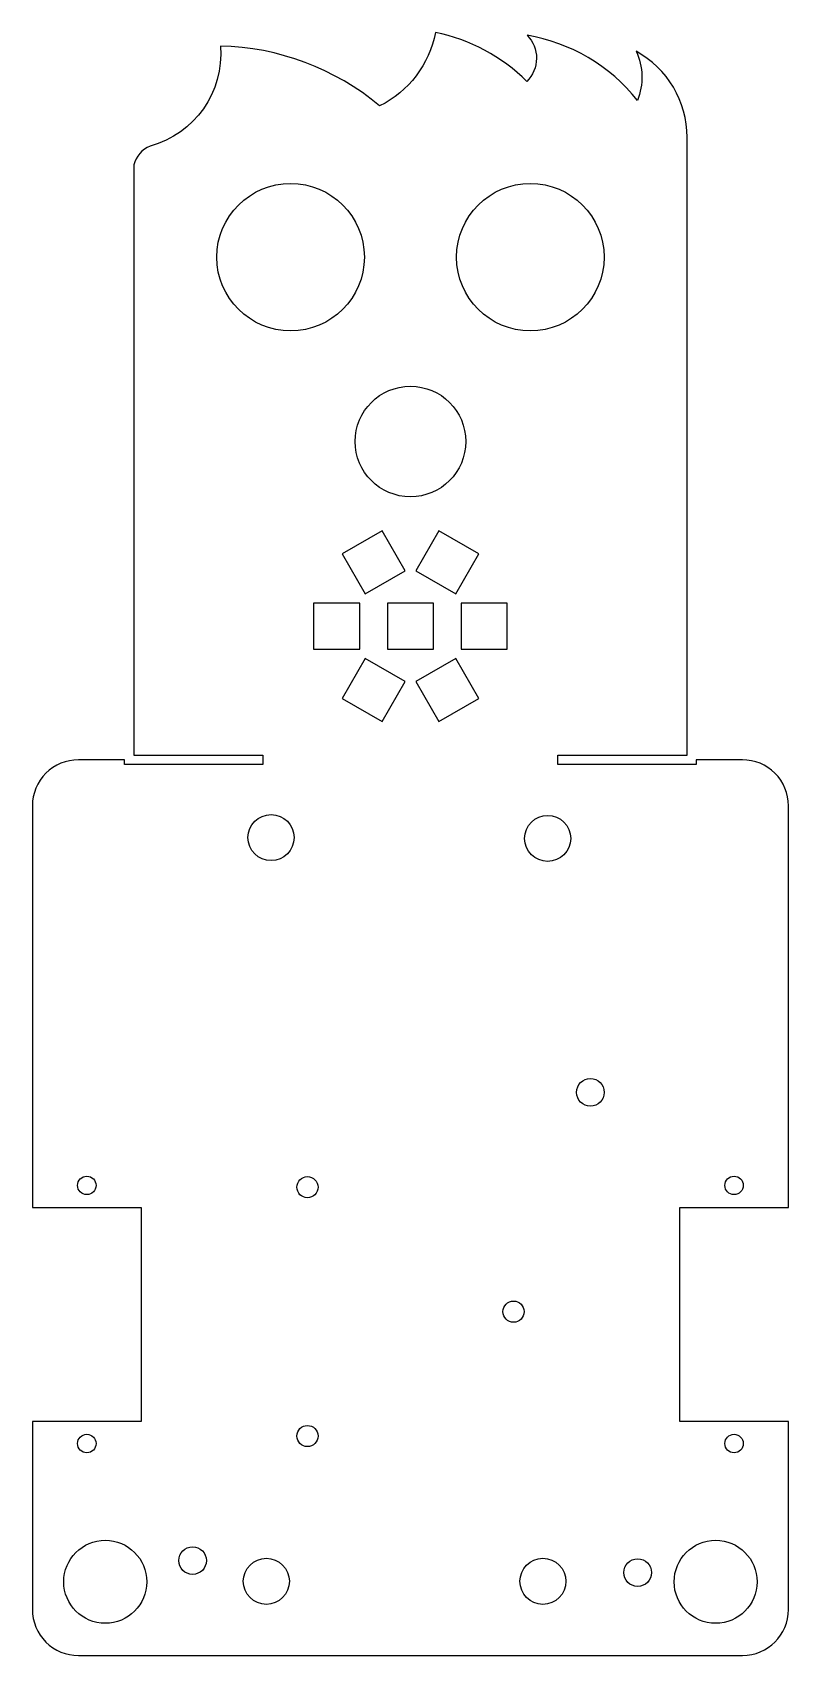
# Model space of a CAD drawing. Header units: millimetres. Extents: x 17 to 99, y -70 to 106.
import ezdxf

# ---------------------------------------------------------------- set-up
doc = ezdxf.new("R2010")
doc.units = ezdxf.units.MM
doc.layers.get('0').update_dxf_attribs({"true_color": 0xffffff})

msp = doc.modelspace()

# ---------------------------------------------------------------- linework, layer by layer
at = {"color": 7, "linetype": 'Continuous', "lineweight": 25, "true_color": 0xffffff}
msp.add_lwpolyline([(99.02, -65.15), (99.02, -44.75), (87.22, -44.75), (87.22, -21.55), (99.02, -21.55), (99.02, 22.03, 0.414214), (94.02, 27.03), (89.02, 27.03), (89.02, 26.53), (74.02, 26.53), (74.02, 27.53), (88.02, 27.53), (88.02, 94.56, 0.274161), (82.49, 103.9, -0.213504), (82.63, 98.57, 0.185678), (70.67, 105.63, -0.414214), (70.64, 100.63, 0.145113), (60.72, 105.94, -0.236068), (54.68, 97.97, 0.170056), (37.4, 104.47, -0.36422), (29.78, 93.62, 0.239088), (28.02, 91.56), (28.02, 27.53), (42.02, 27.53), (42.02, 26.53), (27.02, 26.53), (27.02, 27.03), (22.02, 27.03, 0.414214), (17.02, 22.03), (17.02, -21.55), (28.82, -21.55), (28.82, -44.75), (17.02, -44.75), (17.02, -65.15, 0.414214), (22.02, -70.15), (94.02, -70.15, 0.414034), (99.02, -65.15)], format="xyb", dxfattribs=at)
for points in [[(50.61, 49.38), (53.11, 45.04), (57.44, 47.54), (54.94, 51.88)], [(62.94, 45.04), (65.44, 49.38), (61.11, 51.88), (58.61, 47.54)], [(52.52, 44.03), (47.52, 44.03), (47.52, 39.03), (52.52, 39.03)], [(60.52, 44.03), (55.52, 44.03), (55.52, 39.03), (60.52, 39.03)], [(68.52, 44.03), (63.52, 44.03), (63.52, 39.03), (68.52, 39.03)], [(53.11, 38.02), (50.61, 33.69), (54.94, 31.19), (57.44, 35.52)], [(65.44, 33.69), (62.94, 38.02), (58.61, 35.52), (61.11, 31.19)]]:
    msp.add_lwpolyline(points, close=True, dxfattribs=at)
for centre, radius in [((45.02, 81.56), 8), ((71.02, 81.56), 8), ((58.02, 61.56), 6), ((42.9, 18.59), 2.5), ((72.9, 18.5), 2.5), ((77.54, -9.05), 1.5), ((22.92, -19.15), 1), ((93.12, -19.15), 1), ((22.92, -47.15), 1), ((93.12, -47.15), 1), ((24.92, -62.15), 4.5), ((91.12, -62.15), 4.5), ((34.39, -59.85), 1.5), ((42.39, -62.1), 2.5), ((72.39, -62.1), 2.5), ((82.66, -61.15), 1.5)]:
    msp.add_circle(centre, radius, dxfattribs=at)
for centre in [(46.85, -19.34), (69.2, -32.84), (46.85, -46.34)]:
    msp.add_circle(centre, 1.15)

doc.saveas('drawing.dxf')
